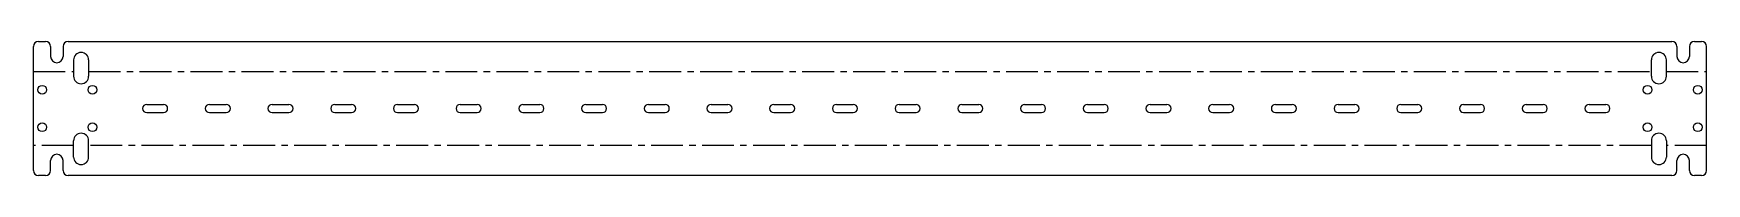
# Model space of a CAD drawing. Header units: millimetres. Extents: x -334 to 334, y -27 to 27.
import ezdxf

# ---------------------------------------------------------------- set-up
doc = ezdxf.new("R2010")
doc.units = ezdxf.units.MM
doc.linetypes.add('CENTERX2', pattern=[20.32, 12.7, -2.54, 2.54, -2.54])

msp = doc.modelspace()

# ---------------------------------------------------------------- linework, layer by layer
at = {"color": 7, "linetype": 'Continuous', "lineweight": 25}
for p, q in [((-331.5, 26.79), (-328.67, 26.79)), ((-319.67, 26.79), (319.67, 26.79)), ((328.67, 26.79), (331.5, 26.79)), ((-333.5, -24.79), (-333.5, 24.79)), ((-326.67, 24.79), (-326.67, 20.79)), ((-321.67, 24.79), (-321.67, 20.79)), ((321.67, 24.79), (321.67, 20.79)), ((326.67, 24.79), (326.67, 20.79)), ((333.5, -24.79), (333.5, 24.79)), ((-317.5, 19.39), (-317.5, 12.89)), ((-311.5, 19.39), (-311.5, 12.89)), ((311.5, 12.89), (311.5, 19.39)), ((317.5, 12.89), (317.5, 19.39)), ((-288.35, 1.65), (-281.65, 1.65)), ((-263.35, 1.65), (-256.65, 1.65)), ((-238.35, 1.65), (-231.65, 1.65)), ((-213.35, 1.65), (-206.65, 1.65)), ((-188.35, 1.65), (-181.65, 1.65)), ((-163.35, 1.65), (-156.65, 1.65)), ((-138.35, 1.65), (-131.65, 1.65)), ((-113.35, 1.65), (-106.65, 1.65)), ((-88.35, 1.65), (-81.65, 1.65)), ((-63.35, 1.65), (-56.65, 1.65)), ((-38.35, 1.65), (-31.65, 1.65)), ((-13.35, 1.65), (-6.65, 1.65)), ((11.65, 1.65), (18.35, 1.65)), ((36.65, 1.65), (43.35, 1.65)), ((61.65, 1.65), (68.35, 1.65)), ((86.65, 1.65), (93.35, 1.65)), ((111.65, 1.65), (118.35, 1.65)), ((136.65, 1.65), (143.35, 1.65)), ((161.65, 1.65), (168.35, 1.65)), ((186.65, 1.65), (193.35, 1.65)), ((211.65, 1.65), (218.35, 1.65)), ((236.65, 1.65), (243.35, 1.65)), ((261.65, 1.65), (268.35, 1.65)), ((286.65, 1.65), (293.35, 1.65)), ((-288.35, -1.65), (-281.65, -1.65)), ((-263.35, -1.65), (-256.65, -1.65)), ((-238.35, -1.65), (-231.65, -1.65)), ((-213.35, -1.65), (-206.65, -1.65)), ((-188.35, -1.65), (-181.65, -1.65)), ((-163.35, -1.65), (-156.65, -1.65)), ((-138.35, -1.65), (-131.65, -1.65)), ((-113.35, -1.65), (-106.65, -1.65)), ((-88.35, -1.65), (-81.65, -1.65)), ((-63.35, -1.65), (-56.65, -1.65)), ((-38.35, -1.65), (-31.65, -1.65)), ((-13.35, -1.65), (-6.65, -1.65)), ((11.65, -1.65), (18.35, -1.65)), ((36.65, -1.65), (43.35, -1.65)), ((61.65, -1.65), (68.35, -1.65)), ((86.65, -1.65), (93.35, -1.65)), ((111.65, -1.65), (118.35, -1.65)), ((136.65, -1.65), (143.35, -1.65)), ((161.65, -1.65), (168.35, -1.65)), ((186.65, -1.65), (193.35, -1.65)), ((211.65, -1.65), (218.35, -1.65)), ((236.65, -1.65), (243.35, -1.65)), ((261.65, -1.65), (268.35, -1.65)), ((286.65, -1.65), (293.35, -1.65)), ((-317.5, -19.39), (-317.5, -12.89)), ((-311.5, -19.39), (-311.5, -12.89)), ((311.5, -12.89), (311.5, -19.39)), ((317.5, -12.89), (317.5, -19.39)), ((-326.67, -24.79), (-326.67, -20.79)), ((-321.67, -24.79), (-321.67, -20.79)), ((321.67, -24.79), (321.67, -20.79)), ((326.67, -24.79), (326.67, -20.79)), ((-328.67, -26.79), (-331.5, -26.79)), ((319.67, -26.79), (-319.67, -26.79)), ((331.5, -26.79), (328.67, -26.79))]:
    msp.add_line(p, q, dxfattribs=at)
at = {"color": 7, "linetype": 'CENTERX2'}
for p, q in [((-333.5, 14.75), (-317.5, 14.75)), ((-311.5, 14.75), (311.5, 14.75)), ((317.5, 14.75), (333.5, 14.75)), ((-317.5, -14.75), (-333.5, -14.75)), ((311.5, -14.75), (-311.5, -14.75)), ((333.5, -14.75), (317.5, -14.75))]:
    msp.add_line(p, q, dxfattribs=at)
at = {"color": 7, "linetype": 'Continuous', "lineweight": 25}
for centre in [(-330, 7.5), (-310, 7.5), (310, 7.5), (330, 7.5), (-330, -7.5), (-310, -7.5), (310, -7.5), (330, -7.5)]:
    msp.add_circle(centre, 1.75, dxfattribs=at)
for centre, radius, start, end in [((-331.5, 24.79), 2, 90, 180), ((-328.67, 24.79), 2, 0, 90), ((-319.67, 24.79), 2, 90, 180), ((319.67, 24.79), 2, 0, 90), ((328.67, 24.79), 2, 90, 180), ((331.5, 24.79), 2, 0, 90), ((-324.17, 20.79), 2.5, 180, 0), ((-314.5, 19.39), 3, 0, 180), ((314.5, 19.39), 3, 0, 180), ((324.17, 20.79), 2.5, 180, 0), ((-314.5, 12.89), 3, 180, 0), ((314.5, 12.89), 3, 180, 0), ((-288.35, 0), 1.65, 90, 270), ((-281.65, 0), 1.65, 270, 90), ((-263.35, 0), 1.65, 90, 270), ((-256.65, 0), 1.65, 270, 90), ((-238.35, 0), 1.65, 90, 270), ((-231.65, 0), 1.65, 270, 90), ((-213.35, 0), 1.65, 90, 270), ((-206.65, 0), 1.65, 270, 90), ((-188.35, 0), 1.65, 90, 270), ((-181.65, 0), 1.65, 270, 90), ((-163.35, 0), 1.65, 90, 270), ((-156.65, 0), 1.65, 270, 90), ((-138.35, 0), 1.65, 90, 270), ((-131.65, 0), 1.65, 270, 90), ((-113.35, 0), 1.65, 90, 270), ((-106.65, 0), 1.65, 270, 90), ((-88.35, 0), 1.65, 90, 270), ((-81.65, 0), 1.65, 270, 90), ((-63.35, 0), 1.65, 90, 270), ((-56.65, 0), 1.65, 270, 90), ((-38.35, 0), 1.65, 90, 270), ((-31.65, 0), 1.65, 270, 90), ((-13.35, 0), 1.65, 90, 270), ((-6.65, 0), 1.65, 270, 90), ((11.65, 0), 1.65, 90, 270), ((18.35, 0), 1.65, 270, 90), ((36.65, 0), 1.65, 90, 270), ((43.35, 0), 1.65, 270, 90), ((61.65, 0), 1.65, 90, 270), ((68.35, 0), 1.65, 270, 90), ((86.65, 0), 1.65, 90, 270), ((93.35, 0), 1.65, 270, 90), ((111.65, 0), 1.65, 90, 270), ((118.35, 0), 1.65, 270, 90), ((136.65, 0), 1.65, 90, 270), ((143.35, 0), 1.65, 270, 90), ((161.65, 0), 1.65, 90, 270), ((168.35, 0), 1.65, 270, 90), ((186.65, 0), 1.65, 90, 270), ((193.35, 0), 1.65, 270, 90), ((211.65, 0), 1.65, 90, 270), ((218.35, 0), 1.65, 270, 90), ((236.65, 0), 1.65, 90, 270), ((243.35, 0), 1.65, 270, 90), ((261.65, 0), 1.65, 90, 270), ((268.35, 0), 1.65, 270, 90), ((286.65, 0), 1.65, 90, 270), ((293.35, 0), 1.65, 270, 90), ((-314.5, -12.89), 3, 0, 180), ((314.5, -12.89), 3, 0, 180), ((-324.17, -20.79), 2.5, 0, 180), ((-314.5, -19.39), 3, 180, 0), ((314.5, -19.39), 3, 180, 0), ((324.17, -20.79), 2.5, 360, 180), ((-331.5, -24.79), 2, 180, 270), ((-328.67, -24.79), 2, 270, 0), ((-319.67, -24.79), 2, 180, 270), ((319.67, -24.79), 2, 270, 0), ((328.67, -24.79), 2, 180, 270), ((331.5, -24.79), 2, 270, 0)]:
    msp.add_arc(centre, radius, start, end, dxfattribs=at)

doc.saveas('drawing.dxf')
